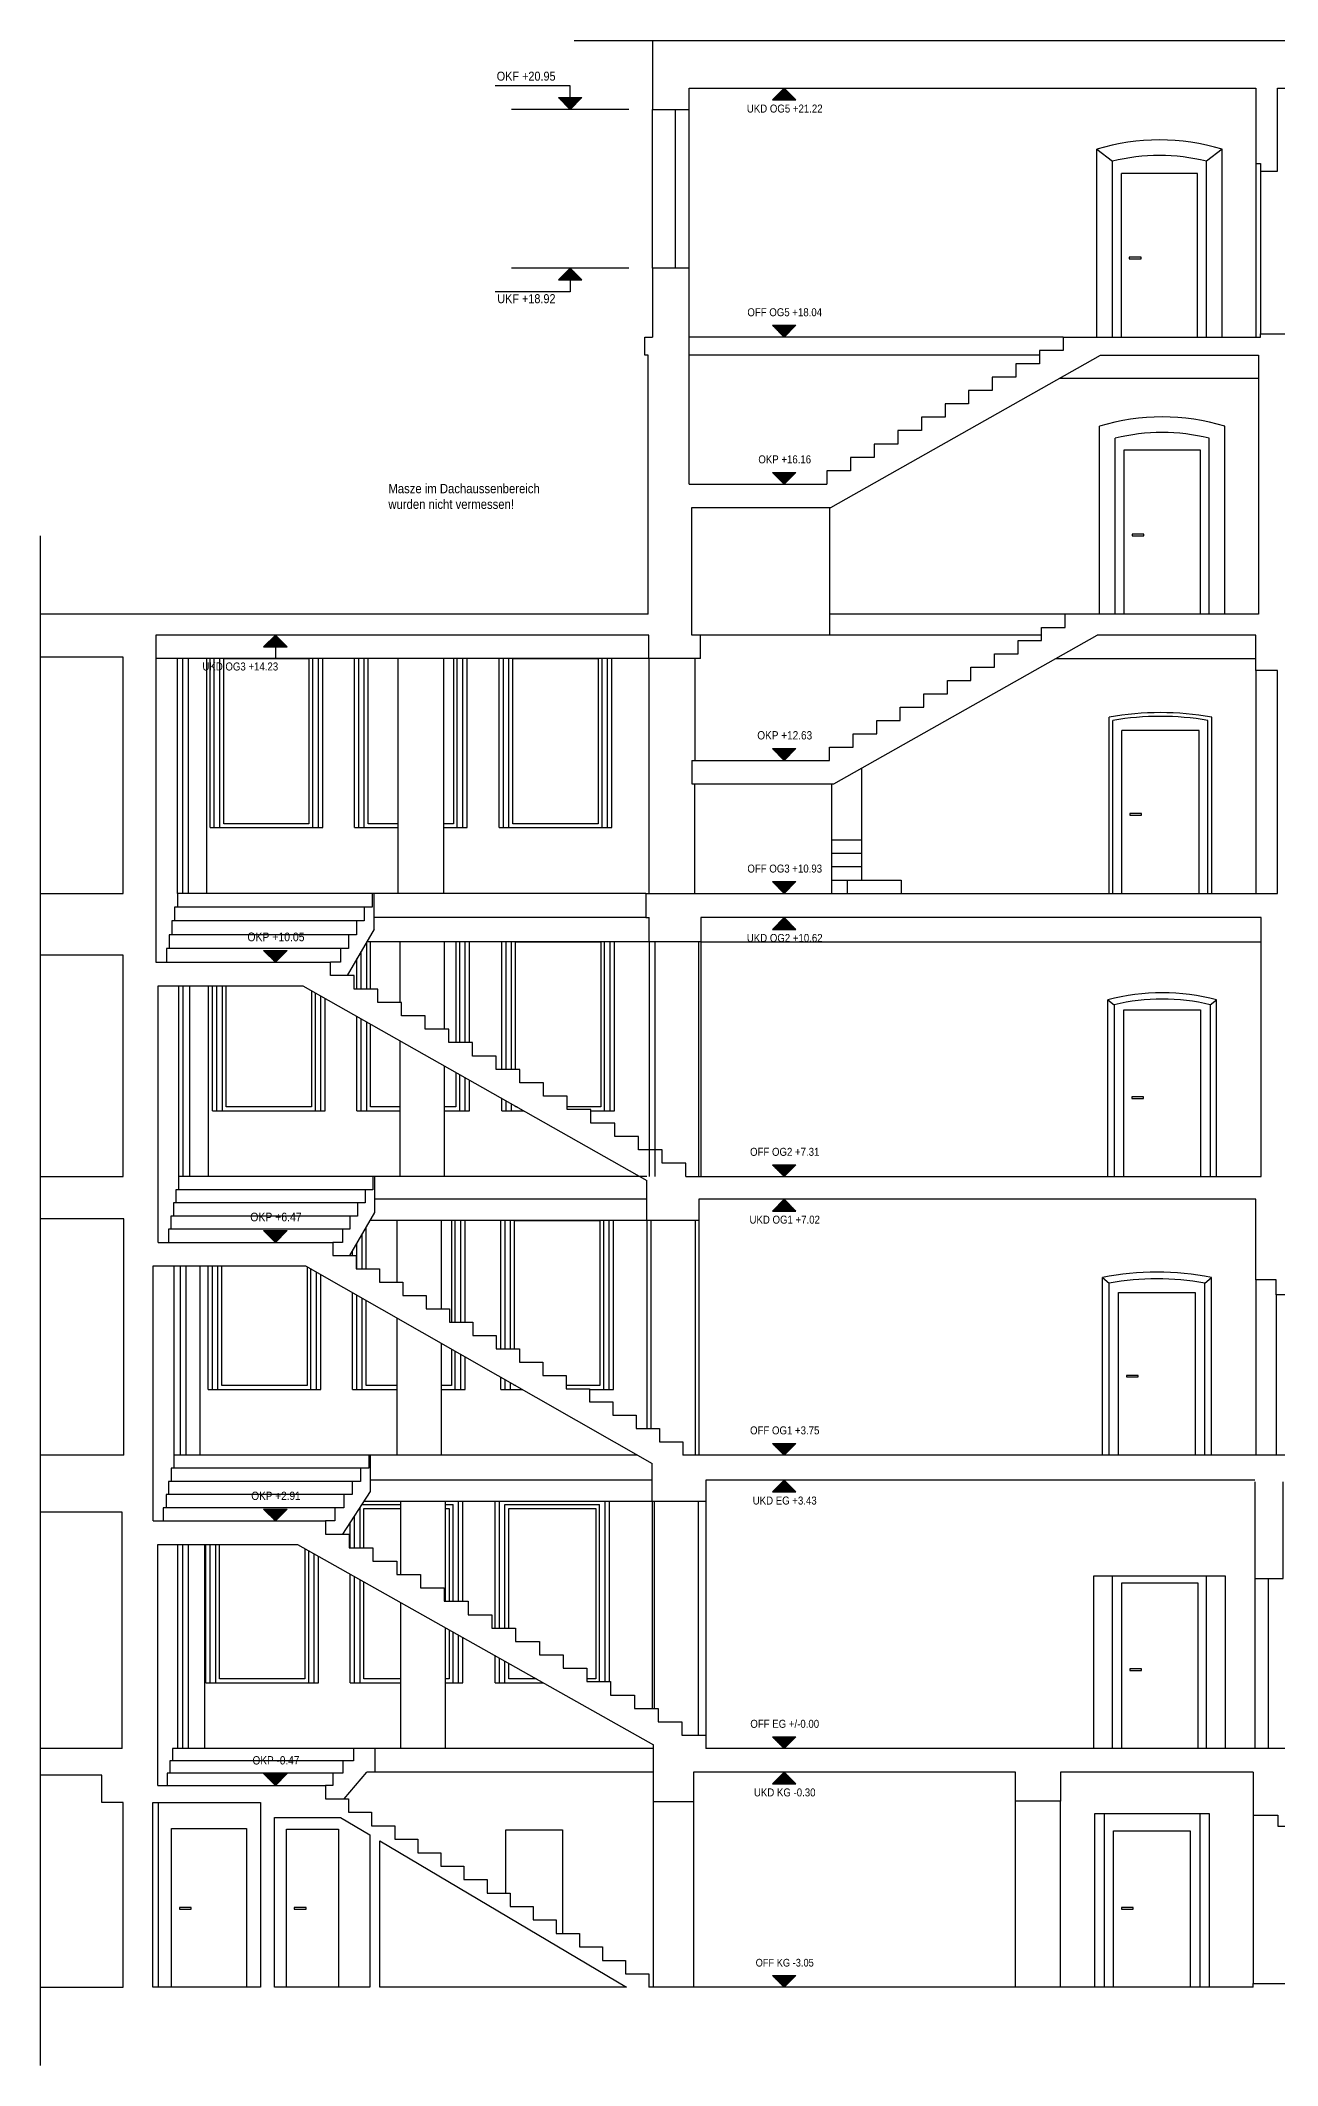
# Model space of a CAD drawing. Header units: metres. Extents: x -3551 to -3426, y -12 to 139.
# Drawn here: x -3456.89 to -3441.08, y 100.23 to 126.11 of the extents above; entities that cross this region are included whole.
import ezdxf
from ezdxf.enums import TextEntityAlignment as Align

# ---------------------------------------------------------------- set-up
doc = ezdxf.new("R2010")
doc.units = ezdxf.units.M
doc.header["$LTSCALE"] = 0.01
doc.linetypes.add('CENTER', pattern=[0])
doc.linetypes.add('DASHED', pattern=[0])
for name, color, linetype in [('A_ansicht', 9, 'CONTINUOUS'), ('A_bemaßung', 7, 'CONTINUOUS'), ('A_fenster', 7, 'CONTINUOUS'), ('A_text', 2, 'CONTINUOUS'), ('A_türen', 9, 'CONTINUOUS'), ('A_verdeckt', 8, 'CONTINUOUS'), ('A_wände', 6, 'CONTINUOUS')]:
    doc.layers.add(name, color=color, linetype=linetype)
doc.styles.add('EURASIMP_FNT', font='TXT', dxfattribs={"height": 1})

# ---------------------------------------------------------------- blocks, each defined once
blk = doc.blocks.new('G2_1')
at = {"layer": 'A_bemaßung', "color": 7, "linetype": 'Continuous'}
for points in [[(0, 0), (-0.15, 0.15), (0.15, 0.15), (0, 0)], [(-0.14, 0.14), (-0.14, 0.15)], [(-0.13, 0.13), (-0.13, 0.15)], [(-0.12, 0.12), (-0.12, 0.15)], [(-0.11, 0.11), (-0.11, 0.15)], [(-0.1, 0.1), (-0.1, 0.15)], [(-0.09, 0.09), (-0.09, 0.15)], [(-0.08, 0.08), (-0.08, 0.15)], [(-0.07, 0.07), (-0.07, 0.15)], [(-0.06, 0.06), (-0.06, 0.15)], [(-0.05, 0.05), (-0.05, 0.15)], [(-0.04, 0.04), (-0.04, 0.15)], [(-0.03, 0.03), (-0.03, 0.15)], [(-0.02, 0.02), (-0.02, 0.15)], [(-0.01, 0.01), (-0.01, 0.15)], [(0, 0), (0, 0.15)], [(0.01, 0.01), (0.01, 0.15)], [(0.02, 0.02), (0.02, 0.15)], [(0.03, 0.03), (0.03, 0.15)], [(0.04, 0.04), (0.04, 0.15)], [(0.05, 0.05), (0.05, 0.15)], [(0.06, 0.06), (0.06, 0.15)], [(0.07, 0.07), (0.07, 0.15)], [(0.08, 0.08), (0.08, 0.15)], [(0.09, 0.09), (0.09, 0.15)], [(0.1, 0.1), (0.1, 0.15)], [(0.11, 0.11), (0.11, 0.15)], [(0.12, 0.12), (0.12, 0.15)], [(0.13, 0.13), (0.13, 0.15)], [(0.14, 0.14), (0.14, 0.15)]]:
    blk.add_lwpolyline(points, dxfattribs=at)

msp = doc.modelspace()

# ---------------------------------------------------------------- linework, layer by layer
at = {"layer": 'A_ansicht', "color": 9, "linetype": 'Continuous'}
for p, q in [((-3449.07386, 123.20007), (-3449.07386, 125.23007)), ((-3448.77878, 123.20007), (-3448.77878, 125.23007)), ((-3448.60378, 123.20007), (-3448.60378, 125.23007)), ((-3443.39384, 122.32007), (-3443.39384, 124.72007)), ((-3443.39384, 124.72007), (-3443.19384, 124.5678)), ((-3443.19384, 122.32007), (-3443.19384, 124.5678)), ((-3441.79385, 124.72007), (-3441.99385, 124.5678)), ((-3441.99385, 122.32007), (-3441.99385, 124.5678)), ((-3441.79385, 122.32007), (-3441.79385, 124.72007)), ((-3441.36385, 124.54007), (-3441.36385, 122.32007)), ((-3441.30385, 124.44007), (-3441.30385, 122.36007)), ((-3443.82383, 122.32007), (-3448.60378, 122.32007)), ((-3444.12588, 122.09007), (-3448.60378, 122.09007)), ((-3441.32887, 121.79007), (-3443.87687, 121.79007)), ((-3443.35888, 118.78007), (-3443.35888, 121.18007)), ((-3441.75887, 118.78007), (-3441.75887, 121.18007)), ((-3443.15887, 118.78007), (-3443.15887, 121.0278)), ((-3441.95888, 118.78007), (-3441.95888, 121.0278)), ((-3446.80637, 118.51007), (-3446.80637, 120.14007)), ((-3443.79887, 118.78007), (-3446.80637, 118.78007)), ((-3444.09987, 118.51007), (-3448.46063, 118.51007)), ((-3449.12063, 118.21007), (-3455.4213, 118.21007)), ((-3455.14344, 115.21007), (-3455.14344, 118.21007)), ((-3455.07527, 115.21007), (-3455.07527, 118.21007)), ((-3455.00105, 115.21007), (-3455.00105, 118.21007)), ((-3454.76974, 115.21007), (-3454.76974, 118.21007)), ((-3454.72707, 116.05007), (-3454.72707, 118.21007)), ((-3454.67206, 116.05007), (-3454.67206, 118.21007)), ((-3454.60208, 116.05007), (-3454.60208, 118.21007)), ((-3453.41207, 116.05007), (-3453.41207, 118.21007)), ((-3453.34207, 116.05007), (-3453.34207, 118.21007)), ((-3453.28707, 116.05007), (-3453.28707, 118.21007)), ((-3452.88211, 116.05007), (-3452.88211, 118.21007)), ((-3452.82711, 116.05007), (-3452.82711, 118.21007)), ((-3452.75711, 116.05007), (-3452.75711, 118.21007)), ((-3452.32078, 115.21007), (-3452.32078, 118.21007)), ((-3451.73796, 115.21007), (-3451.73796, 118.21007)), ((-3451.5672, 116.05007), (-3451.5672, 118.21007)), ((-3451.49721, 116.05007), (-3451.49721, 118.21007)), ((-3451.4422, 116.05007), (-3451.4422, 118.21007)), ((-3451.03224, 116.05007), (-3451.03224, 118.21007)), ((-3450.97723, 116.05007), (-3450.97723, 118.21007)), ((-3450.90724, 116.05007), (-3450.90724, 118.21007)), ((-3449.71731, 116.05007), (-3449.71731, 118.21007)), ((-3449.64731, 116.05007), (-3449.64731, 118.21007)), ((-3449.59232, 116.05007), (-3449.59232, 118.21007)), ((-3449.12063, 118.21007), (-3449.12063, 115.21007)), ((-3448.53063, 118.21007), (-3448.53063, 116.91007)), ((-3443.92281, 118.21007), (-3441.36107, 118.21007)), ((-3441.36107, 118.06007), (-3441.36107, 115.21007)), ((-3443.23596, 115.21007), (-3443.23596, 117.46007)), ((-3443.18845, 115.21007), (-3443.18845, 117.42032)), ((-3441.97354, 115.21007), (-3441.97354, 117.42032)), ((-3441.92605, 115.21007), (-3441.92605, 117.46007)), ((-3446.39576, 115.38007), (-3446.39576, 116.81339)), ((-3448.53063, 115.21007), (-3448.53063, 116.61007)), ((-3446.78075, 115.21007), (-3446.78075, 116.61007)), ((-3454.72707, 116.05007), (-3453.28707, 116.05007)), ((-3452.88211, 116.05007), (-3452.32078, 116.05007)), ((-3451.73796, 116.05007), (-3451.4422, 116.05007)), ((-3451.03224, 116.05007), (-3449.59232, 116.05007)), ((-3446.39576, 115.89007), (-3446.78075, 115.89007)), ((-3446.39576, 115.72007), (-3446.78075, 115.72007)), ((-3446.39576, 115.55007), (-3446.78075, 115.55007)), ((-3449.15697, 115.21007), (-3455.14344, 115.21007)), ((-3452.6307, 114.74598), (-3452.6307, 115.21007)), ((-3446.58075, 115.21007), (-3446.58075, 115.38007)), ((-3452.75619, 115.03407), (-3455.18104, 115.03407)), ((-3452.95779, 114.68207), (-3455.249, 114.68207)), ((-3452.85639, 114.85807), (-3455.21481, 114.85807)), ((-3452.6307, 114.75385), (-3452.97369, 114.16007)), ((-3449.15697, 114.90007), (-3452.6307, 114.90007)), ((-3453.06118, 114.50607), (-3455.28365, 114.50607)), ((-3452.79409, 113.98757), (-3452.79409, 114.47099)), ((-3449.11625, 114.59007), (-3452.72531, 114.59007)), ((-3452.72409, 113.98757), (-3452.72409, 114.59007)), ((-3452.2968, 113.81632), (-3452.2968, 114.59007)), ((-3451.72889, 113.47382), (-3451.72889, 114.59007)), ((-3451.53418, 113.30257), (-3451.53418, 114.59007)), ((-3451.46419, 113.30257), (-3451.46419, 114.59007)), ((-3451.40918, 113.30257), (-3451.40918, 114.59007)), ((-3450.99922, 112.96007), (-3450.99922, 114.59007)), ((-3450.94421, 112.96007), (-3450.94421, 114.59007)), ((-3450.87422, 112.96007), (-3450.87422, 114.59007)), ((-3449.68429, 112.43007), (-3449.68429, 114.59007)), ((-3449.61429, 112.43007), (-3449.61429, 114.59007)), ((-3449.5593, 112.43007), (-3449.5593, 114.59007)), ((-3449.11625, 114.59007), (-3449.11625, 111.59007)), ((-3449.03979, 111.59007), (-3449.03979, 114.59007)), ((-3448.47876, 111.59007), (-3448.47876, 114.59007)), ((-3448.4546, 114.59007), (-3448.4546, 111.59007)), ((-3448.4546, 114.59007), (-3441.29334, 114.59007)), ((-3452.84909, 113.98757), (-3452.84909, 114.37578)), ((-3455.12753, 111.59007), (-3455.12753, 114.03007)), ((-3455.07095, 111.59007), (-3455.07095, 114.03007)), ((-3454.98696, 111.59007), (-3454.98696, 114.03007)), ((-3454.74805, 111.59007), (-3454.74805, 114.03007)), ((-3454.69405, 112.43007), (-3454.69405, 114.03007)), ((-3454.63904, 112.43007), (-3454.63904, 114.03007)), ((-3454.56906, 112.43007), (-3454.56906, 114.03007)), ((-3453.37905, 112.43007), (-3453.37905, 113.93848)), ((-3453.30905, 112.43007), (-3453.30905, 113.89887)), ((-3453.25405, 112.43007), (-3453.25405, 113.86775)), ((-3452.84909, 112.43007), (-3452.84909, 113.63862)), ((-3443.25323, 111.59007), (-3443.25323, 113.85007)), ((-3443.25323, 113.85007), (-3443.17323, 113.78768)), ((-3443.17323, 113.78768), (-3443.17323, 111.59007)), ((-3441.94332, 113.78768), (-3441.86332, 113.85007)), ((-3441.94332, 113.78768), (-3441.94332, 111.59007)), ((-3441.86332, 111.59007), (-3441.86332, 113.85007)), ((-3452.79409, 112.43007), (-3452.79409, 113.6075)), ((-3452.72409, 112.43007), (-3452.72409, 113.5679)), ((-3452.2968, 111.59007), (-3452.2968, 113.32613)), ((-3451.72889, 111.59007), (-3451.72889, 113.0048)), ((-3451.53418, 112.43007), (-3451.53418, 112.89464)), ((-3451.46419, 112.43007), (-3451.46419, 112.85504)), ((-3451.40918, 112.43007), (-3451.40918, 112.82391)), ((-3450.99922, 112.43007), (-3450.99922, 112.59195)), ((-3454.69405, 112.43007), (-3453.25405, 112.43007)), ((-3452.84909, 112.43007), (-3452.2968, 112.43007)), ((-3451.72889, 112.43007), (-3451.40918, 112.43007)), ((-3450.99922, 112.43007), (-3450.71311, 112.43007)), ((-3450.94421, 112.43007), (-3450.94421, 112.56083)), ((-3450.87422, 112.43007), (-3450.87422, 112.52123)), ((-3449.85818, 112.43007), (-3449.5593, 112.43007)), ((-3449.14445, 111.59007), (-3455.12753, 111.59007)), ((-3452.62145, 111.12598), (-3452.62145, 111.59007)), ((-3452.74248, 111.42207), (-3455.16172, 111.42207)), ((-3449.14445, 111.30007), (-3452.62145, 111.30007)), ((-3452.93888, 111.08607), (-3455.22653, 111.08607)), ((-3452.84123, 111.25407), (-3455.1943, 111.25407)), ((-3452.94138, 110.58007), (-3452.62145, 111.12996)), ((-3449.14445, 111.03007), (-3452.67957, 111.03007)), ((-3452.33676, 110.24007), (-3452.33676, 111.03007)), ((-3451.76742, 109.90007), (-3451.76742, 111.03007)), ((-3451.59218, 109.73007), (-3451.59218, 111.03007)), ((-3451.52219, 109.73007), (-3451.52219, 111.03007)), ((-3451.46718, 109.73007), (-3451.46718, 111.03007)), ((-3451.01093, 109.39007), (-3451.01093, 111.03007)), ((-3450.95592, 109.39007), (-3450.95592, 111.03007)), ((-3450.88593, 109.39007), (-3450.88593, 111.03007)), ((-3449.696, 108.87007), (-3449.696, 111.03007)), ((-3449.626, 108.87007), (-3449.626, 111.03007)), ((-3449.57101, 108.87007), (-3449.57101, 111.03007)), ((-3449.14445, 111.03007), (-3449.14445, 108.37007)), ((-3449.09064, 108.37007), (-3449.09064, 111.03007)), ((-3448.52255, 108.03007), (-3448.52255, 111.03007)), ((-3448.48004, 111.03007), (-3448.48004, 108.03007)), ((-3453.03563, 110.91807), (-3455.25849, 110.91807)), ((-3452.78218, 110.41007), (-3452.78218, 110.8537)), ((-3452.90718, 110.58007), (-3452.90718, 110.63885)), ((-3452.85218, 110.41007), (-3452.85218, 110.73339)), ((-3455.18622, 108.03007), (-3455.18622, 110.45007)), ((-3455.10476, 108.03007), (-3455.10476, 110.45007)), ((-3455.03372, 108.03007), (-3455.03372, 110.45007)), ((-3454.85131, 108.03007), (-3454.85131, 110.45007)), ((-3454.75218, 108.87007), (-3454.75218, 110.45007)), ((-3454.69717, 108.87007), (-3454.69717, 110.45007)), ((-3454.62719, 108.87007), (-3454.62719, 110.45007)), ((-3453.43718, 108.87007), (-3453.43718, 110.41048)), ((-3453.36718, 108.87007), (-3453.36718, 110.37056)), ((-3453.31218, 108.87007), (-3453.31218, 110.33919)), ((-3443.32036, 110.30007), (-3443.23538, 110.2299)), ((-3443.32036, 108.03007), (-3443.32036, 110.30007)), ((-3442.01544, 110.2299), (-3441.93046, 110.30007)), ((-3441.93046, 108.03007), (-3441.93046, 110.30007)), ((-3441.36048, 110.27007), (-3441.36048, 108.03007)), ((-3452.90718, 108.87007), (-3452.90718, 110.10822)), ((-3452.85218, 108.87007), (-3452.85218, 110.07685)), ((-3452.78218, 108.87007), (-3452.78218, 110.03693)), ((-3443.23538, 108.03007), (-3443.23538, 110.2299)), ((-3442.01544, 108.03007), (-3442.01544, 110.2299)), ((-3441.10051, 110.08007), (-3441.10051, 108.03007)), ((-3452.33676, 108.03007), (-3452.33676, 109.78291)), ((-3451.76742, 108.03007), (-3451.76742, 109.45821)), ((-3451.59218, 108.87007), (-3451.59218, 109.35827)), ((-3451.52219, 108.87007), (-3451.52219, 109.31836)), ((-3451.46718, 108.87007), (-3451.46718, 109.28698)), ((-3451.01093, 108.87007), (-3451.01093, 109.02678)), ((-3450.95592, 108.87007), (-3450.95592, 108.99541)), ((-3450.88593, 108.87007), (-3450.88593, 108.9555)), ((-3454.75218, 108.87007), (-3453.31218, 108.87007)), ((-3452.90718, 108.87007), (-3452.33676, 108.87007)), ((-3451.76742, 108.87007), (-3451.46718, 108.87007)), ((-3451.01093, 108.87007), (-3450.73614, 108.87007)), ((-3449.87701, 108.87007), (-3449.57101, 108.87007)), ((-3449.26323, 108.03007), (-3455.18622, 108.03007)), ((-3452.67528, 107.56598), (-3452.67528, 108.03007)), ((-3452.80462, 107.69407), (-3455.25581, 107.69407)), ((-3452.69849, 107.86207), (-3455.22318, 107.86207)), ((-3449.07749, 107.71007), (-3452.67528, 107.71007)), ((-3452.9105, 107.52607), (-3455.2888, 107.52607)), ((-3453.02809, 107.02007), (-3452.67528, 107.56598)), ((-3449.07749, 107.44007), (-3452.75665, 107.44007)), ((-3452.28634, 106.50535), (-3452.28634, 107.44007)), ((-3451.71825, 106.16299), (-3451.71825, 107.44007)), ((-3451.54959, 106.16299), (-3451.54959, 107.44007)), ((-3451.49458, 106.16299), (-3451.49458, 107.44007)), ((-3451.08459, 105.82063), (-3451.08459, 107.44007)), ((-3451.02958, 105.82063), (-3451.02958, 107.44007)), ((-3449.67838, 105.13591), (-3449.67838, 107.44007)), ((-3449.62339, 105.13591), (-3449.62339, 107.44007)), ((-3449.07749, 107.44007), (-3449.07749, 104.79355)), ((-3449.0465, 104.79355), (-3449.0465, 107.44007)), ((-3448.48545, 104.45119), (-3448.48545, 107.44007)), ((-3448.39166, 107.44007), (-3448.39166, 104.45119)), ((-3453.01753, 107.35807), (-3455.32432, 107.35807)), ((-3452.93458, 106.84771), (-3452.93458, 107.16476)), ((-3452.87958, 106.84771), (-3452.87958, 107.24986)), ((-3452.80958, 106.84771), (-3452.80958, 107.35818)), ((-3452.78251, 107.40007), (-3452.28634, 107.40007)), ((-3451.71825, 107.40007), (-3451.61958, 107.40007)), ((-3451.61958, 106.16299), (-3451.61958, 107.40007)), ((-3450.95959, 105.82063), (-3450.95959, 107.40007)), ((-3450.95959, 107.40007), (-3449.74838, 107.40007)), ((-3449.74838, 105.13591), (-3449.74838, 107.40007)), ((-3455.13813, 104.28007), (-3455.13813, 106.89007)), ((-3455.07286, 104.28007), (-3455.07286, 106.89007)), ((-3455.00218, 104.28007), (-3455.00218, 106.89007)), ((-3454.79206, 104.28007), (-3454.79206, 106.89007)), ((-3454.77958, 105.12007), (-3454.77958, 106.89007)), ((-3454.72457, 105.12007), (-3454.72457, 106.89007)), ((-3454.65459, 105.12007), (-3454.65459, 106.89007)), ((-3453.46458, 105.12007), (-3453.46458, 106.80957)), ((-3453.39458, 105.12007), (-3453.39458, 106.77013)), ((-3453.33958, 105.12007), (-3453.33958, 106.73914)), ((-3452.93458, 105.12007), (-3452.93458, 106.51094)), ((-3452.87958, 105.12007), (-3452.87958, 106.47995)), ((-3452.80958, 105.12007), (-3452.80958, 106.44051)), ((-3443.19487, 104.28007), (-3443.19487, 106.49007)), ((-3441.99289, 104.28007), (-3441.99289, 106.49007)), ((-3441.37339, 106.45507), (-3441.37339, 104.28007)), ((-3441.20338, 106.45507), (-3441.20338, 104.28007)), ((-3452.28634, 104.28007), (-3452.28634, 106.14568)), ((-3451.71825, 104.28007), (-3451.71825, 105.82559)), ((-3451.61958, 105.12007), (-3451.61958, 105.76999)), ((-3451.54959, 105.12007), (-3451.54959, 105.73056)), ((-3451.49458, 105.12007), (-3451.49458, 105.69956)), ((-3451.08459, 105.12007), (-3451.08459, 105.46855)), ((-3451.02958, 105.12007), (-3451.02958, 105.43755)), ((-3450.95959, 105.12007), (-3450.95959, 105.39812)), ((-3454.77958, 105.12007), (-3453.33958, 105.12007)), ((-3452.93458, 105.12007), (-3452.28634, 105.12007)), ((-3451.71825, 105.12007), (-3451.49458, 105.12007)), ((-3451.08459, 105.12007), (-3450.46613, 105.12007)), ((-3452.89261, 104.1234), (-3455.24073, 104.1234)), ((-3449.05896, 104.28007), (-3455.2075, 104.28007)), ((-3452.61452, 103.98007), (-3452.61452, 104.28007)), ((-3453.02753, 103.96673), (-3455.27323, 103.96673)), ((-3453.15947, 103.81007), (-3453.25183, 103.81007)), ((-3453.01185, 103.64007), (-3452.72228, 103.98007)), ((-3449.05896, 103.98007), (-3452.72228, 103.98007)), ((-3455.38447, 101.23007), (-3455.38447, 103.59007)), ((-3449.05896, 101.23007), (-3449.05896, 103.60007)), ((-3448.54578, 101.23007), (-3448.54578, 103.60007)), ((-3444.43385, 101.23007), (-3444.43385, 103.61007)), ((-3443.85888, 101.23007), (-3443.85888, 103.61007)), ((-3443.29892, 103.45007), (-3443.29892, 101.23007)), ((-3442.079, 103.45007), (-3442.079, 101.23007)), ((-3441.39649, 103.43007), (-3441.39649, 101.28007))]:
    msp.add_line(p, q, dxfattribs=at)
for points in [[(-3455.14344, 115.21007), (-3455.14344, 115.03407), (-3455.18104, 115.03407), (-3455.18104, 114.85807), (-3455.21481, 114.85807), (-3455.21481, 114.68207), (-3455.249, 114.68207), (-3455.249, 114.50607), (-3455.28365, 114.50607), (-3455.28365, 114.33007)], [(-3452.65391, 115.21007), (-3452.65391, 115.03407), (-3452.75619, 115.03407), (-3452.75619, 114.85807), (-3452.85639, 114.85807), (-3452.85639, 114.68207), (-3452.95779, 114.68207), (-3452.95779, 114.50607), (-3453.06118, 114.50607), (-3453.06118, 114.33007), (-3453.18744, 114.33007)], [(-3446.78075, 115.38007), (-3445.89577, 115.38007), (-3445.89577, 115.21007)], [(-3455.12941, 111.59007), (-3455.12941, 111.42207), (-3455.16172, 111.42207), (-3455.16172, 111.25407), (-3455.1943, 111.25407), (-3455.1943, 111.08607), (-3455.22653, 111.08607), (-3455.22653, 110.91807), (-3455.25849, 110.91807), (-3455.25849, 110.75007)], [(-3452.64466, 111.59007), (-3452.64466, 111.42207), (-3452.74248, 111.42207), (-3452.74248, 111.25407), (-3452.84123, 111.25407), (-3452.84123, 111.08607), (-3452.93888, 111.08607), (-3452.93888, 110.91807), (-3453.03563, 110.91807), (-3453.03563, 110.75007), (-3453.15589, 110.75007)], [(-3455.18622, 108.03007), (-3455.19047, 108.03007), (-3455.19047, 107.86207), (-3455.22318, 107.86207), (-3455.22318, 107.69407), (-3455.25581, 107.69407), (-3455.25581, 107.52607), (-3455.2888, 107.52607), (-3455.2888, 107.35807), (-3455.32432, 107.35807), (-3455.32432, 107.19007)], [(-3452.69849, 108.03007), (-3452.69849, 107.86207), (-3452.80462, 107.86207), (-3452.80462, 107.69407), (-3452.9105, 107.69407), (-3452.9105, 107.52607), (-3453.01753, 107.52607), (-3453.01753, 107.35807), (-3453.13279, 107.35807), (-3453.13279, 107.19007), (-3453.25249, 107.19007)], [(-3443.43209, 104.28007), (-3443.43209, 106.49007), (-3441.75475, 106.49007), (-3441.75475, 104.28007)], [(-3455.2075, 104.28007), (-3455.2075, 104.1234), (-3455.24073, 104.1234), (-3455.24073, 103.96673), (-3455.27323, 103.96673), (-3455.27323, 103.81007)], [(-3452.89261, 104.28007), (-3452.89261, 104.1234), (-3453.02753, 104.1234), (-3453.02753, 103.96673), (-3453.15947, 103.96673), (-3453.15947, 103.81007)], [(-3443.41891, 101.23007), (-3443.41891, 103.45007), (-3441.95898, 103.45007), (-3441.95898, 101.23007)]]:
    msp.add_lwpolyline(points, dxfattribs=at)
for centre, radius, start, end in [((-3442.59385, 122.11344), 2.72663, 72.938245, 107.06156), ((-3442.59385, 122.11344), 2.52663, 76.262736, 103.73705), ((-3442.55888, 118.5734), 2.72667, 72.938291, 107.061514), ((-3442.55888, 118.5734), 2.52667, 76.262951, 103.736835), ((-3442.58101, 113.91535), 3.60472, 79.531494, 100.468355), ((-3442.58101, 113.91535), 3.55722, 80.167361, 99.832168), ((-3442.55828, 111.21195), 2.72812, 75.241859, 104.757944), ((-3442.55828, 111.21195), 2.64812, 76.571914, 103.427882), ((-3442.62541, 106.88534), 3.48473, 78.496533, 101.503473), ((-3442.62541, 106.88534), 3.39973, 79.664179, 100.335826)]:
    msp.add_arc(centre, radius, start, end, dxfattribs=at)
at = {"layer": 'A_bemaßung', "color": 7, "linetype": 'Continuous'}
for p, q in [((-3449.37386, 125.23007), (-3450.87386, 125.23007)), ((-3449.37386, 123.20007), (-3450.87386, 123.20007))]:
    msp.add_line(p, q, dxfattribs=at)
for points in [[(-3450.12386, 125.23007), (-3450.27386, 125.38007), (-3449.97386, 125.38007), (-3450.12386, 125.23007), (-3450.12386, 125.53007), (-3451.08099, 125.53007)], [(-3450.26386, 125.37007), (-3450.26386, 125.38007)], [(-3450.25386, 125.36007), (-3450.25386, 125.38007)], [(-3450.24386, 125.35007), (-3450.24386, 125.38007)], [(-3450.23386, 125.34007), (-3450.23386, 125.38007)], [(-3450.22386, 125.33007), (-3450.22386, 125.38007)], [(-3450.21386, 125.32007), (-3450.21386, 125.38007)], [(-3450.20386, 125.31007), (-3450.20386, 125.38007)], [(-3450.19386, 125.30007), (-3450.19386, 125.38007)], [(-3450.18386, 125.29007), (-3450.18386, 125.38007)], [(-3450.17386, 125.28007), (-3450.17386, 125.38007)], [(-3450.16386, 125.27007), (-3450.16386, 125.38007)], [(-3450.15386, 125.26007), (-3450.15386, 125.38007)], [(-3450.14386, 125.25007), (-3450.14386, 125.38007)], [(-3450.13386, 125.24007), (-3450.13386, 125.38007)], [(-3450.12386, 125.23007), (-3450.12386, 125.38007)], [(-3450.11386, 125.24007), (-3450.11386, 125.38007)], [(-3450.10386, 125.25007), (-3450.10386, 125.38007)], [(-3450.09386, 125.26007), (-3450.09386, 125.38007)], [(-3450.08386, 125.27007), (-3450.08386, 125.38007)], [(-3450.07386, 125.28007), (-3450.07386, 125.38007)], [(-3450.06386, 125.29007), (-3450.06386, 125.38007)], [(-3450.05386, 125.30007), (-3450.05386, 125.38007)], [(-3450.04386, 125.31007), (-3450.04386, 125.38007)], [(-3450.03386, 125.32007), (-3450.03386, 125.38007)], [(-3450.02386, 125.33007), (-3450.02386, 125.38007)], [(-3450.01386, 125.34007), (-3450.01386, 125.38007)], [(-3450.00386, 125.35007), (-3450.00386, 125.38007)], [(-3449.99386, 125.36007), (-3449.99386, 125.38007)], [(-3449.98386, 125.37007), (-3449.98386, 125.38007)], [(-3450.12386, 123.20007), (-3450.27386, 123.05007), (-3449.97386, 123.05007), (-3450.12386, 123.20007), (-3450.12386, 122.90007), (-3451.08099, 122.90007)], [(-3450.13386, 123.19007), (-3450.13386, 123.05007)], [(-3450.12386, 123.20007), (-3450.12386, 123.05007)], [(-3450.11386, 123.19007), (-3450.11386, 123.05007)], [(-3450.26386, 123.06007), (-3450.26386, 123.05007)], [(-3450.25386, 123.07007), (-3450.25386, 123.05007)], [(-3450.24386, 123.08007), (-3450.24386, 123.05007)], [(-3450.23386, 123.09007), (-3450.23386, 123.05007)], [(-3450.22386, 123.10007), (-3450.22386, 123.05007)], [(-3450.21386, 123.11007), (-3450.21386, 123.05007)], [(-3450.20386, 123.12007), (-3450.20386, 123.05007)], [(-3450.19386, 123.13007), (-3450.19386, 123.05007)], [(-3450.18386, 123.14007), (-3450.18386, 123.05007)], [(-3450.17386, 123.15007), (-3450.17386, 123.05007)], [(-3450.16386, 123.16007), (-3450.16386, 123.05007)], [(-3450.15386, 123.17007), (-3450.15386, 123.05007)], [(-3450.14386, 123.18007), (-3450.14386, 123.05007)], [(-3450.10386, 123.18007), (-3450.10386, 123.05007)], [(-3450.09386, 123.17007), (-3450.09386, 123.05007)], [(-3450.08386, 123.16007), (-3450.08386, 123.05007)], [(-3450.07386, 123.15007), (-3450.07386, 123.05007)], [(-3450.06386, 123.14007), (-3450.06386, 123.05007)], [(-3450.05386, 123.13007), (-3450.05386, 123.05007)], [(-3450.04386, 123.12007), (-3450.04386, 123.05007)], [(-3450.03386, 123.11007), (-3450.03386, 123.05007)], [(-3450.02386, 123.10007), (-3450.02386, 123.05007)], [(-3450.01386, 123.09007), (-3450.01386, 123.05007)], [(-3450.00386, 123.08007), (-3450.00386, 123.05007)], [(-3449.99386, 123.07007), (-3449.99386, 123.05007)], [(-3449.98386, 123.06007), (-3449.98386, 123.05007)], [(-3453.89169, 118.51007), (-3454.04169, 118.36007), (-3453.74169, 118.36007), (-3453.89169, 118.51007), (-3453.89169, 118.21007), (-3454.84882, 118.21007)], [(-3454.03169, 118.37007), (-3454.03169, 118.36007)], [(-3454.02169, 118.38007), (-3454.02169, 118.36007)], [(-3454.01169, 118.39007), (-3454.01169, 118.36007)], [(-3454.00169, 118.40007), (-3454.00169, 118.36007)], [(-3453.99169, 118.41007), (-3453.99169, 118.36007)], [(-3453.98169, 118.42007), (-3453.98169, 118.36007)], [(-3453.97169, 118.43007), (-3453.97169, 118.36007)], [(-3453.96169, 118.44007), (-3453.96169, 118.36007)], [(-3453.95169, 118.45007), (-3453.95169, 118.36007)], [(-3453.94169, 118.46007), (-3453.94169, 118.36007)], [(-3453.93169, 118.47007), (-3453.93169, 118.36007)], [(-3453.92169, 118.48007), (-3453.92169, 118.36007)], [(-3453.91169, 118.49007), (-3453.91169, 118.36007)], [(-3453.90169, 118.50007), (-3453.90169, 118.36007)], [(-3453.89169, 118.51007), (-3453.89169, 118.36007)], [(-3453.88169, 118.50007), (-3453.88169, 118.36007)], [(-3453.87169, 118.49007), (-3453.87169, 118.36007)], [(-3453.86169, 118.48007), (-3453.86169, 118.36007)], [(-3453.85169, 118.47007), (-3453.85169, 118.36007)], [(-3453.84169, 118.46007), (-3453.84169, 118.36007)], [(-3453.83169, 118.45007), (-3453.83169, 118.36007)], [(-3453.82169, 118.44007), (-3453.82169, 118.36007)], [(-3453.81169, 118.43007), (-3453.81169, 118.36007)], [(-3453.80169, 118.42007), (-3453.80169, 118.36007)], [(-3453.79169, 118.41007), (-3453.79169, 118.36007)], [(-3453.78169, 118.40007), (-3453.78169, 118.36007)], [(-3453.77169, 118.39007), (-3453.77169, 118.36007)], [(-3453.76169, 118.38007), (-3453.76169, 118.36007)], [(-3453.75169, 118.37007), (-3453.75169, 118.36007)]]:
    msp.add_lwpolyline(points, dxfattribs=at)
at = {"layer": 'A_fenster', "linetype": 'Continuous'}
for p, q in [((-3452.70711, 116.10007), (-3452.70711, 118.21007)), ((-3452.32078, 116.10007), (-3452.70711, 116.10007)), ((-3452.67409, 113.98757), (-3452.67409, 114.59007)), ((-3451.58418, 114.59007), (-3451.58418, 113.30257)), ((-3454.51906, 112.48007), (-3454.51906, 114.03007)), ((-3452.67409, 112.48007), (-3452.67409, 113.53961)), ((-3452.2968, 112.48007), (-3452.67409, 112.48007)), ((-3450.82422, 112.48007), (-3450.82422, 112.49294)), ((-3450.80148, 112.48007), (-3450.82422, 112.48007)), ((-3451.64218, 111.03007), (-3451.64218, 109.73007)), ((-3452.73218, 110.41007), (-3452.73218, 110.93964)), ((-3454.57719, 108.92007), (-3454.57719, 110.45007)), ((-3452.73218, 108.92007), (-3452.73218, 110.00842)), ((-3452.33676, 108.92007), (-3452.73218, 108.92007)), ((-3450.83593, 108.92007), (-3450.83593, 108.92698)), ((-3450.82381, 108.92007), (-3450.83593, 108.92007)), ((-3454.60459, 105.17007), (-3454.60459, 106.89007)), ((-3452.75958, 105.17007), (-3452.75958, 106.41234)), ((-3450.90959, 105.17007), (-3450.90959, 105.36994)), ((-3452.28634, 105.17007), (-3452.75958, 105.17007)), ((-3450.55486, 105.17007), (-3450.90959, 105.17007))]:
    msp.add_line(p, q, dxfattribs=at)
for points in [[(-3454.55208, 116.10007), (-3454.55208, 118.21007), (-3453.46207, 118.21007), (-3453.46207, 116.10007), (-3454.55208, 116.10007)], [(-3451.6172, 118.21007), (-3451.6172, 116.10007), (-3451.73796, 116.10007)], [(-3450.85724, 116.10007), (-3450.85724, 118.21007), (-3449.76731, 118.21007), (-3449.76731, 116.10007), (-3450.85724, 116.10007)], [(-3450.82422, 112.96007), (-3450.82422, 114.59007), (-3449.73429, 114.59007), (-3449.73429, 112.48007), (-3450.16084, 112.48007)], [(-3453.42905, 113.96677), (-3453.42905, 112.48007), (-3454.51906, 112.48007)], [(-3451.58418, 112.92293), (-3451.58418, 112.48007), (-3451.72889, 112.48007)], [(-3450.83593, 109.39007), (-3450.83593, 111.03007), (-3449.746, 111.03007), (-3449.746, 108.92007), (-3450.17509, 108.92007)], [(-3453.48718, 110.43899), (-3453.48718, 108.92007), (-3454.57719, 108.92007)], [(-3451.64218, 109.38679), (-3451.64218, 108.92007), (-3451.76742, 108.92007)], [(-3452.75958, 106.84771), (-3452.75958, 107.35007), (-3452.28634, 107.35007)], [(-3451.71825, 107.35007), (-3451.66958, 107.35007), (-3451.66958, 106.16299)], [(-3450.90959, 105.82063), (-3450.90959, 107.35007), (-3449.79838, 107.35007), (-3449.79838, 105.17007), (-3449.91069, 105.17007)], [(-3453.51458, 106.83775), (-3453.51458, 105.17007), (-3454.60459, 105.17007)], [(-3451.66958, 105.79817), (-3451.66958, 105.17007), (-3451.71825, 105.17007)]]:
    msp.add_lwpolyline(points, dxfattribs=at)
at = {"layer": 'A_türen', "color": 15, "linetype": 'Continuous'}
for p, q in [((-3443.07884, 122.32007), (-3443.07884, 124.41007)), ((-3443.07346, 115.21007), (-3443.07346, 117.29007))]:
    msp.add_line(p, q, dxfattribs=at)
for points in [[(-3442.10885, 122.32007), (-3442.10885, 124.41007), (-3443.07884, 124.41007)], [(-3442.82884, 123.32007), (-3442.82884, 123.34007), (-3442.97884, 123.34007), (-3442.97884, 123.32007), (-3442.82884, 123.32007)], [(-3443.04387, 118.78007), (-3443.04387, 120.88007), (-3442.07388, 120.88007), (-3442.07388, 118.78007)], [(-3442.79387, 119.78007), (-3442.79387, 119.80007), (-3442.94387, 119.80007), (-3442.94387, 119.78007), (-3442.79387, 119.78007)], [(-3442.08602, 115.21007), (-3442.08602, 117.29007), (-3443.07346, 117.29007)], [(-3442.82346, 116.21007), (-3442.82346, 116.23007), (-3442.97346, 116.23007), (-3442.97346, 116.21007), (-3442.82346, 116.21007)], [(-3443.04823, 111.59007), (-3443.04823, 113.72007), (-3442.0683, 113.72007), (-3442.0683, 111.59007)], [(-3442.79823, 112.59007), (-3442.79823, 112.61007), (-3442.94823, 112.61007), (-3442.94823, 112.59007), (-3442.79823, 112.59007)], [(-3443.11538, 108.03007), (-3443.11538, 110.11007), (-3442.13544, 110.11007), (-3442.13544, 108.03007)], [(-3442.86538, 109.03007), (-3442.86538, 109.05007), (-3443.01538, 109.05007), (-3443.01538, 109.03007), (-3442.86538, 109.03007)], [(-3443.07388, 104.28007), (-3443.07388, 106.40007), (-3442.10389, 106.40007), (-3442.10389, 104.28007)], [(-3442.82388, 105.28007), (-3442.82388, 105.30007), (-3442.97388, 105.30007), (-3442.97388, 105.28007), (-3442.82388, 105.28007)], [(-3455.21804, 101.23007), (-3455.21804, 103.26007), (-3454.26204, 103.26007), (-3454.26204, 101.23007)], [(-3453.75003, 101.23007), (-3453.75003, 103.25007), (-3453.08402, 103.25007), (-3453.08402, 101.23007)], [(-3450.94615, 102.43407), (-3450.94615, 103.24007), (-3450.22313, 103.24007), (-3450.22313, 101.91807)], [(-3443.17893, 101.23007), (-3443.17893, 103.23007), (-3442.19899, 103.23007), (-3442.19899, 101.23007)], [(-3454.96804, 102.23007), (-3454.96804, 102.25007), (-3455.11804, 102.25007), (-3455.11804, 102.23007), (-3454.96804, 102.23007)], [(-3453.50003, 102.23007), (-3453.50003, 102.25007), (-3453.65003, 102.25007), (-3453.65003, 102.23007), (-3453.50003, 102.23007)], [(-3442.92893, 102.23007), (-3442.92893, 102.25007), (-3443.07893, 102.25007), (-3443.07893, 102.23007), (-3442.92893, 102.23007)]]:
    msp.add_lwpolyline(points, dxfattribs=at)
at = {"layer": 'A_verdeckt', "color": 5, "linetype": 'CENTER'}
msp.add_line((-3450.07386, 126.11007), (-3435.03389, 126.11007), dxfattribs=at)
at = {"layer": 'A_verdeckt', "color": 5, "linetype": 'DASHED'}
msp.add_line((-3456.89326, 100.23007), (-3456.89326, 119.78007), dxfattribs=at)
at = {"layer": 'A_wände', "color": 1, "linetype": 'Continuous'}
for p, q in [((-3449.12889, 118.78007), (-3449.12889, 122.09007)), ((-3446.79258, 120.14007), (-3443.34674, 122.09007)), ((-3443.34674, 122.09007), (-3441.32887, 122.09007)), ((-3448.60378, 120.44007), (-3446.84379, 120.44007)), ((-3448.56887, 120.14007), (-3446.79258, 120.14007)), ((-3448.56887, 118.51007), (-3448.56887, 120.14007)), ((-3449.12889, 118.78007), (-3456.89326, 118.78007)), ((-3449.12063, 118.51007), (-3455.4213, 118.51007)), ((-3455.4213, 118.51007), (-3455.4213, 114.33007)), ((-3446.75575, 116.61007), (-3443.39163, 118.51007)), ((-3448.56887, 116.91007), (-3446.80887, 116.91007)), ((-3448.56887, 116.91007), (-3448.56887, 116.61007)), ((-3448.56887, 116.61007), (-3446.75575, 116.61007)), ((-3455.4213, 114.33007), (-3453.18744, 114.33007)), ((-3455.38945, 110.75007), (-3455.38945, 114.03007)), ((-3455.38945, 114.03007), (-3453.54093, 114.03007)), ((-3453.54093, 114.03007), (-3449.14445, 111.54251)), ((-3455.828, 111.05007), (-3456.89326, 111.05007)), ((-3455.828, 108.03007), (-3455.828, 111.05007)), ((-3455.38945, 110.75007), (-3453.15589, 110.75007)), ((-3455.45469, 110.45007), (-3453.5066, 110.45007)), ((-3455.45469, 107.19007), (-3455.45469, 110.45007)), ((-3453.5066, 110.45007), (-3449.07749, 107.92414)), ((-3455.828, 108.03007), (-3456.89326, 108.03007)), ((-3441.37339, 107.71007), (-3448.39166, 107.71007)), ((-3455.84977, 107.30007), (-3456.89326, 107.30007)), ((-3455.84977, 104.28007), (-3455.84977, 107.30007)), ((-3455.45469, 107.19007), (-3453.25249, 107.19007)), ((-3455.39496, 103.81007), (-3455.39496, 106.89007)), ((-3455.39496, 106.89007), (-3453.60744, 106.89007)), ((-3453.60744, 106.89007), (-3449.05896, 104.32719)), ((-3455.84977, 104.28007), (-3456.89326, 104.28007)), ((-3433.51375, 104.28007), (-3448.39166, 104.28007)), ((-3455.39496, 103.81007), (-3453.25183, 103.81007)), ((-3441.39649, 103.98007), (-3441.39649, 103.43007)), ((-3441.39649, 101.23007), (-3449.12097, 101.23007))]:
    msp.add_line(p, q, dxfattribs=at)
for points in [[(-3449.07386, 126.11007), (-3449.07386, 125.23007), (-3448.60378, 125.23007), (-3448.60378, 125.50007), (-3441.36385, 125.50007), (-3441.36385, 124.54007), (-3441.30385, 124.54007), (-3441.30385, 124.44007), (-3441.08386, 124.44007), (-3441.08386, 125.50007), (-3436.46389, 125.50007), (-3436.46389, 125.11007), (-3436.03389, 125.11007), (-3436.03389, 126.11007)], [(-3448.60378, 120.44007), (-3448.60378, 123.20007), (-3449.07386, 123.20007), (-3449.07386, 122.32007)], [(-3443.82383, 122.32007), (-3441.30385, 122.32007), (-3441.30385, 122.36007), (-3436.46389, 122.36007), (-3436.46389, 123.09007), (-3436.03389, 123.09007)], [(-3449.12889, 122.09007), (-3449.16889, 122.09007), (-3449.16889, 122.32007), (-3449.07386, 122.32007)], [(-3443.82383, 122.32007), (-3443.82383, 122.14917), (-3444.12588, 122.14917), (-3444.12588, 121.97827), (-3444.42787, 121.97827), (-3444.42787, 121.80737), (-3444.72986, 121.80737), (-3444.72986, 121.63647), (-3445.03185, 121.63647), (-3445.03185, 121.46557), (-3445.33381, 121.46557), (-3445.33384, 121.29467), (-3445.63583, 121.29467), (-3445.63583, 121.12377), (-3445.93782, 121.12377), (-3445.93782, 120.95287), (-3446.23981, 120.95287), (-3446.23981, 120.78197), (-3446.5418, 120.78197), (-3446.5418, 120.61107), (-3446.84379, 120.61107), (-3446.84379, 120.44007)], [(-3441.32887, 122.09007), (-3441.32887, 118.78007), (-3443.79887, 118.78007)], [(-3446.80887, 116.91007), (-3446.80887, 117.08007), (-3446.50787, 117.08007), (-3446.50787, 117.25007), (-3446.20687, 117.25007), (-3446.20687, 117.42007), (-3445.90587, 117.42007), (-3445.90587, 117.59007), (-3445.60487, 117.59007), (-3445.60487, 117.76007), (-3445.30387, 117.76007), (-3445.30387, 117.93007), (-3445.00287, 117.93007), (-3445.00287, 118.10007), (-3444.70187, 118.10007), (-3444.70187, 118.27007), (-3444.40087, 118.27007), (-3444.40087, 118.44007), (-3444.09987, 118.44007), (-3444.09987, 118.61007), (-3443.79887, 118.61007), (-3443.79887, 118.78007)], [(-3449.15697, 115.21007), (-3441.08608, 115.21007), (-3441.08608, 118.06007), (-3441.36107, 118.06007), (-3441.36107, 118.51007), (-3443.39163, 118.51007)], [(-3448.46063, 118.21007), (-3449.12063, 118.21007), (-3449.12063, 118.51007)], [(-3448.46063, 118.21007), (-3448.46063, 118.51007), (-3448.56887, 118.51007)], [(-3456.89326, 115.21007), (-3455.83848, 115.21007), (-3455.83848, 118.23007), (-3456.89326, 118.23007)], [(-3449.15697, 115.21007), (-3449.15697, 114.90007), (-3449.11625, 114.90007)], [(-3448.64747, 111.59007), (-3441.29334, 111.59007), (-3441.29334, 114.90007), (-3448.4546, 114.90007), (-3448.4546, 114.59007), (-3449.11625, 114.59007), (-3449.11625, 114.90007)], [(-3456.89326, 111.59007), (-3455.83821, 111.59007), (-3455.83821, 114.42007), (-3456.89326, 114.42007)], [(-3448.64747, 111.59007), (-3448.64747, 111.76132), (-3448.9502, 111.76132), (-3448.9502, 111.93257), (-3449.25286, 111.93257), (-3449.25286, 112.10382), (-3449.55552, 112.10382), (-3449.55552, 112.27507), (-3449.85818, 112.27507), (-3449.85818, 112.44632), (-3450.16084, 112.44632), (-3450.16084, 112.61757), (-3450.4635, 112.61757), (-3450.4635, 112.78882), (-3450.76616, 112.78882), (-3450.76616, 112.96007), (-3451.06882, 112.96007), (-3451.06882, 113.13132), (-3451.37148, 113.13132), (-3451.37148, 113.30257), (-3451.67414, 113.30257), (-3451.67414, 113.47382), (-3451.9768, 113.47382), (-3451.9768, 113.64507), (-3452.27946, 113.64507), (-3452.27946, 113.81632), (-3452.58212, 113.81632), (-3452.58212, 113.98757), (-3452.88478, 113.98757), (-3452.88478, 114.15882), (-3453.18744, 114.15882), (-3453.18744, 114.33007)], [(-3436.03389, 111.01007), (-3436.3433, 111.01007), (-3436.3433, 111.11007), (-3436.59328, 111.11007), (-3436.59328, 111.19007), (-3440.93802, 111.19007), (-3440.93802, 110.08007), (-3441.10051, 110.08007), (-3441.10051, 110.27007), (-3441.36048, 110.27007), (-3441.36048, 111.30007), (-3448.48004, 111.30007), (-3448.48004, 111.03007), (-3449.14445, 111.03007), (-3449.14445, 111.54251)], [(-3453.15589, 110.75007), (-3453.15589, 110.58007), (-3452.85781, 110.58007), (-3452.85781, 110.41007), (-3452.55973, 110.41007), (-3452.55973, 110.24007), (-3452.26165, 110.24007), (-3452.26165, 110.07007), (-3451.96357, 110.07007), (-3451.96357, 109.90007), (-3451.66549, 109.90007), (-3451.66549, 109.73007), (-3451.36741, 109.73007), (-3451.36741, 109.56007), (-3451.06933, 109.56007), (-3451.06933, 109.39007), (-3450.77125, 109.39007), (-3450.77125, 109.22007), (-3450.47317, 109.22007), (-3450.47317, 109.05007), (-3450.17509, 109.05007), (-3450.17509, 108.88007), (-3449.87701, 108.88007), (-3449.87701, 108.71007), (-3449.57893, 108.71007), (-3449.57893, 108.54007), (-3449.28085, 108.54007), (-3449.28085, 108.37007), (-3448.98277, 108.37007), (-3448.98277, 108.20007), (-3448.68459, 108.20007), (-3448.68459, 108.03007)], [(-3435.07391, 108.03007), (-3435.07391, 108.90007), (-3435.23389, 108.90007), (-3435.23389, 108.03007), (-3448.68459, 108.03007)], [(-3448.39166, 107.71007), (-3448.39166, 107.44007), (-3449.07749, 107.44007), (-3449.07749, 107.92414)], [(-3441.37339, 107.69007), (-3441.37339, 106.45507), (-3441.01339, 106.45507), (-3441.01339, 107.69007)], [(-3453.25249, 107.19007), (-3453.25249, 107.01889), (-3452.94869, 107.01889), (-3452.94869, 106.84771), (-3452.64489, 106.84771), (-3452.64489, 106.67653), (-3452.34109, 106.67653), (-3452.34109, 106.50535), (-3452.03729, 106.50535)], [(-3452.03729, 106.50535), (-3452.03729, 106.33417), (-3451.73349, 106.33417), (-3451.73349, 106.16299), (-3451.42969, 106.16299), (-3451.42969, 105.99181), (-3451.12589, 105.99181), (-3451.12589, 105.82063), (-3450.82209, 105.82063), (-3450.82209, 105.64945), (-3450.51829, 105.64945), (-3450.51829, 105.47827), (-3450.21449, 105.47827), (-3450.21449, 105.30709), (-3449.91069, 105.30709), (-3449.91069, 105.13591), (-3449.60689, 105.13591), (-3449.60689, 104.96473), (-3449.30309, 104.96473), (-3449.30309, 104.79355), (-3448.99929, 104.79355), (-3448.99929, 104.62237), (-3448.69549, 104.62237), (-3448.69549, 104.45119), (-3448.39166, 104.45119), (-3448.39166, 104.28007)], [(-3441.39649, 103.98007), (-3443.85888, 103.98007), (-3443.85888, 103.61007), (-3444.43385, 103.61007), (-3444.43385, 103.98007), (-3448.54655, 103.98007), (-3448.54655, 103.60007), (-3449.05896, 103.60007), (-3449.05896, 104.32719)], [(-3456.10875, 103.59007), (-3456.10875, 103.94007), (-3456.89326, 103.94007)], [(-3453.25183, 103.81007), (-3453.25183, 103.63807), (-3452.95677, 103.63807), (-3452.95677, 103.46607), (-3452.66171, 103.46607), (-3452.66171, 103.29407), (-3452.36665, 103.29407), (-3452.36665, 103.12207), (-3452.07159, 103.12207), (-3452.07159, 102.95007), (-3451.77653, 102.95007), (-3451.77653, 102.77807), (-3451.48147, 102.77807), (-3451.48147, 102.60607), (-3451.18641, 102.60607), (-3451.18641, 102.43407), (-3450.89135, 102.43407), (-3450.89135, 102.26207), (-3450.59629, 102.26207), (-3450.59629, 102.09007), (-3450.30123, 102.09007), (-3450.30123, 101.91807), (-3450.00617, 101.91807), (-3450.00617, 101.74607), (-3449.71111, 101.74607), (-3449.71111, 101.57407), (-3449.41605, 101.57407), (-3449.41605, 101.40207), (-3449.12097, 101.40207), (-3449.12097, 101.23007)], [(-3456.89326, 101.23007), (-3455.83722, 101.23007), (-3455.83722, 103.59007), (-3456.10875, 103.59007)], [(-3454.08184, 103.59007), (-3454.08184, 101.23007), (-3455.45944, 101.23007), (-3455.45944, 103.59007), (-3454.08184, 103.59007)], [(-3452.68522, 103.17726), (-3452.68522, 101.23007), (-3453.90499, 101.23007), (-3453.90499, 103.40007), (-3453.06048, 103.40007), (-3452.68522, 103.17726)], [(-3441.39649, 103.43007), (-3441.07903, 103.43007), (-3441.07903, 103.29007), (-3440.93907, 103.29007)], [(-3449.40578, 101.23007), (-3452.55522, 101.23007), (-3452.55522, 103.10007), (-3449.40578, 101.23007)], [(-3441.39649, 101.23007), (-3441.39649, 101.28007), (-3440.93907, 101.28007), (-3440.93907, 101.23007)]]:
    msp.add_lwpolyline(points, dxfattribs=at)

# ---------------------------------------------------------------- block references
at = {"layer": 'A_bemaßung', "color": 7, "yscale": -1}
for p in [(-3447.38982, 125.50007), (-3447.38982, 114.90007), (-3447.38982, 111.30007), (-3447.38982, 107.71007), (-3447.38982, 103.98007)]:
    msp.add_blockref('G2_1', p, dxfattribs=at)
at = {"layer": 'A_bemaßung', "color": 7}
for p in [(-3447.38982, 122.32007), (-3447.38982, 120.44007), (-3447.38982, 116.91007), (-3447.38982, 115.21007), (-3453.89169, 114.33007), (-3447.38982, 111.59007), (-3453.89169, 110.75007), (-3447.38982, 108.03007), (-3453.89169, 107.19007), (-3447.38982, 104.28007), (-3453.89169, 103.81007), (-3447.38982, 101.23007)]:
    msp.add_blockref('G2_1', p, dxfattribs=at)

# ---------------------------------------------------------------- texts
at = {"layer": 'A_bemaßung', "color": 7, "linetype": 'Continuous', "style": 'EURASIMP_FNT', "width": 0.9}
for s, height, p in [('OKF +20.95', 0.11532, (-3451.06305, 125.56208)), ('UKF +18.92', 0.11532, (-3451.05622, 122.71808)), ('UKD OG3 +14.23', 0.10228, (-3454.82405, 118.02808))]:
    msp.add_text(s, height=height, dxfattribs=at).set_placement(p, align=Align.BOTTOM_LEFT)
at = {"layer": 'A_bemaßung', "color": 7, "linetype": 'CENTER', "style": 'EURASIMP_FNT', "width": 0.9}
for s, height, p in [('UKD OG5 +21.22', 0.10228, (-3447.38244, 125.15848)), ('OFF OG5 +18.04', 0.10228, (-3447.38244, 122.55522)), ('OFF OG3 +10.93', 0.10228, (-3447.38244, 115.44522)), ('UKD OG2 +10.62', 0.10228, (-3447.38244, 114.55848)), ('OFF OG2 +7.31', 0.10228, (-3447.38244, 111.82522)), ('UKD OG1 +7.02', 0.10228, (-3447.38244, 110.95848)), ('OFF OG1 +3.75', 0.10228, (-3447.38244, 108.26522)), ('UKD EG +3.43', 0.10228, (-3447.38244, 107.36848)), ('OFF EG +/-0.00', 0.10228, (-3447.38244, 104.51522)), ('UKD KG -0.30', 0.10228, (-3447.38244, 103.63848)), ('OFF KG -3.05', 0.09828, (-3447.38244, 101.46522))]:
    msp.add_text(s, height=height, dxfattribs=at).set_placement(p, align=Align.BOTTOM_CENTER)
at = {"layer": 'A_bemaßung', "color": 7, "linetype": 'Continuous', "style": 'EURASIMP_FNT', "width": 0.9}
for s, height, p in [('OKP +16.16', 0.10228, (-3447.38244, 120.67522)), ('OKP +12.63', 0.10644, (-3447.38244, 117.14522)), ('OKP +10.05', 0.1108, (-3453.88431, 114.56522)), ('OKP +6.47', 0.1108, (-3453.88431, 110.98522)), ('OKP +2.91', 0.10644, (-3453.88431, 107.42522)), ('OKP -0.47', 0.10644, (-3453.88431, 104.04522))]:
    msp.add_text(s, height=height, dxfattribs=at).set_placement(p, align=Align.BOTTOM_CENTER)
at = {"layer": 'A_text', "color": 2, "linetype": 'Continuous', "style": 'EURASIMP_FNT', "width": 0.9}
for s, p in [('Masze im Dachaussenbereich', (-3452.44751, 120.28799)), ('wurden nicht vermessen!', (-3452.44751, 120.08799))]:
    msp.add_text(s, height=0.12, dxfattribs=at).set_placement(p, align=Align.BOTTOM_LEFT)

doc.saveas('drawing.dxf')
